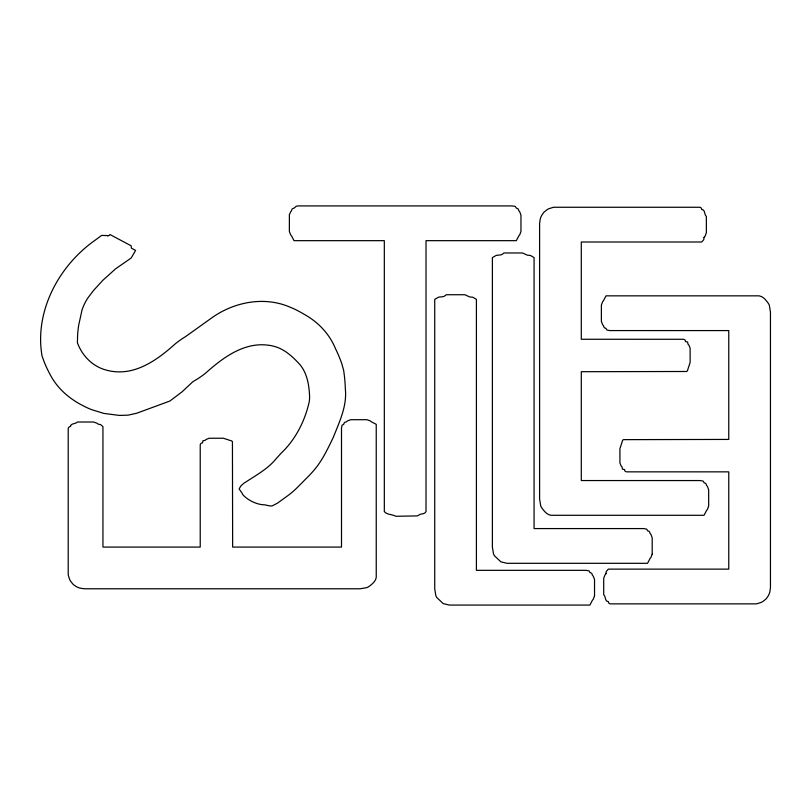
<?xml version="1.0" encoding="UTF-8"?>
<svg xmlns="http://www.w3.org/2000/svg" width="811" height="811" viewBox="0 0 811 811"><rect width="100%" height="100%" fill="white"/><g stroke="black" fill="none" stroke-linecap="round" stroke-linejoin="round"><path stroke-width="1.22" d="M107.721 235.758L108.461 235.727A1.916 1.916 0 0 0 109.232 235.362L109.921 234.511L131.129 245.794L131.494 248.257L135.599 250.386L131.321 257.786A6.873 6.873 0 0 1 130.216 258.679L115.679 268.765L102.926 280.211L93.326 290.693L87.689 298.205A54.611 54.611 0 0 0 84.425 304.074A53.577 53.577 0 0 0 82.023 309.995L78.677 325.252A99.601 99.601 0 0 0 77.582 335.866L77.41 342.84C82.57 356.495 93.235 367.16 107.782 370.475A36.637 36.637 0 0 0 113.611 371.529C137.657 374.469 158.713 358.695 175.561 343.59A91.481 91.481 0 0 1 185.567 336.606L213.445 316.675C235.494 301.743 264.508 296.339 289.547 306.953A85.946 85.946 0 0 1 297.434 310.542A123.556 123.556 0 0 1 304.237 314.333C318.084 321.977 329.337 333.757 335.389 348.456A139.756 139.756 0 0 1 341.745 363.531L343.631 370.282A156.138 156.138 0 0 1 345.334 388.793C347.199 406.027 339.373 421.943 333.22 437.545C327.685 448.909 322.261 460.618 313.958 470.279A235.707 235.707 0 0 1 309.407 475.307L297.161 487.664A99.601 99.601 0 0 1 289.121 494.71L277.403 503.205L271.999 505.973A37.042 37.042 0 0 1 269.211 505.811L264.822 504.847C257.046 504.787 248.125 500.458 242.935 494.842A10.938 10.938 0 0 1 242.286 493.443L239.133 488.972L240.735 486.103L243.604 483.457A22.373 22.373 0 0 1 245.449 482.251C256.428 475.023 268.106 468.809 276.49 458.296A235.707 235.707 0 0 0 281.042 453.268C295.397 439.826 305.088 420.767 309.255 401.597A35.431 35.431 0 0 0 309.609 396.974C309.224 386.381 307.633 375.311 301.368 366.44A27.483 27.483 0 0 0 298.803 363.389C291.808 355.857 283.738 348.639 273.469 346.175A36.637 36.637 0 0 0 267.64 345.121C243.594 342.181 222.538 357.955 205.69 373.06A91.481 91.481 0 0 1 195.684 380.045L192.906 381.667L182.151 391.754L169.864 401.039L136.806 413.204L128.047 415.161L119.298 415.414L103.849 413.407L91.704 409.697A85.946 85.946 0 0 1 83.817 406.108C69.584 399.063 56.942 388.246 49.775 373.871A106.829 106.829 0 0 1 43.906 361.189L42.01 355.836A105.004 105.004 0 0 1 40.672 343.276C39.171 303.689 61.109 265.39 92.454 242.134A40.966 40.966 0 0 1 94.765 240.482L101.618 235.433L106.89 235.545A2.95 2.95 0 0 0 107.721 235.758M70.527 426.241L69.452 426.86A1.916 1.916 0 0 0 68.773 427.387L68.398 428.026A2.95 2.95 0 0 0 68.215 428.867L68.205 574.877L69.655 579.51A22.373 22.373 0 0 0 70.739 581.436L73.304 584.569L76.305 586.627A18.967 18.967 0 0 0 80.147 588.168L84.415 588.776L360.023 588.776L366.876 587.64A10.938 10.938 0 0 0 368.762 586.627C372.685 583.819 377.054 580.341 376.243 574.877L376.243 424.335L371.377 421.801A10.938 10.938 0 0 0 370.161 420.858L366.977 419.703L350.768 419.703L347.574 420.858A10.634 10.634 0 0 0 346.236 421.923L345.06 422.227A1.916 1.916 0 0 0 344.381 422.754L344.006 423.393A2.95 2.95 0 0 0 343.823 424.234L342.07 425.187L341.502 428.107L341.502 547.08L232.645 547.08L232.433 441.792A1.916 1.916 0 0 0 231.916 441.113L231.267 440.738A2.95 2.95 0 0 0 230.425 440.555L223.38 438.234L209.056 438.254L206.298 439.39A10.634 10.634 0 0 0 204.96 440.444L202.953 440.738L202.537 442.867L201.463 443.08A1.916 1.916 0 0 0 200.783 443.597L200.418 444.235A2.95 2.95 0 0 0 200.226 445.077L200.226 547.08L102.946 547.08L102.946 426.647L100.635 424.619L98.09 424.123A10.938 10.938 0 0 0 96.864 423.18L93.681 422.014L77.471 422.014C75.605 424.163 70.699 423.19 70.527 426.241M606.01 573.357L605.797 573.995A10.938 10.938 0 0 0 604.854 575.212L603.698 578.395L603.698 594.605C605.969 596.511 604.742 601.874 608.331 601.559L608.544 602.624A1.916 1.916 0 0 0 609.061 603.303L609.7 603.678A2.95 2.95 0 0 0 610.541 603.871L756.551 603.871L761.184 602.421A22.373 22.373 0 0 0 763.11 601.336L766.253 598.782L768.301 595.781A18.967 18.967 0 0 0 769.842 591.929L770.45 587.661L770.45 312.053L769.315 305.2A10.938 10.938 0 0 0 768.301 303.324C765.503 299.401 762.016 295.022 756.551 295.843L606.01 295.843L603.485 300.699A10.938 10.938 0 0 0 602.543 301.915L601.377 305.098L601.377 321.318L602.543 324.501A10.634 10.634 0 0 0 603.597 325.84L603.911 327.026A1.916 1.916 0 0 0 604.428 327.695L605.067 328.07A2.95 2.95 0 0 0 605.908 328.262L606.871 330.016L609.781 330.574L728.765 330.584L728.765 439.43L623.466 439.643A1.916 1.916 0 0 0 622.787 440.17L622.422 440.809A2.95 2.95 0 0 0 622.23 441.65L619.908 448.696L619.939 463.03L621.064 465.778A10.634 10.634 0 0 0 622.128 467.126L622.422 469.133L624.541 469.539L624.754 470.613A1.916 1.916 0 0 0 625.271 471.292L625.91 471.667A2.95 2.95 0 0 0 626.761 471.85L728.765 471.86L728.765 569.129L608.331 569.129L606.304 571.451L606.01 573.357M704.039 237.37L703.755 239.681L701.728 242.002L581.294 242.002L581.294 339.272L683.298 339.282A2.95 2.95 0 0 1 684.139 339.464L684.778 339.839A1.916 1.916 0 0 1 685.295 340.519L685.508 341.593L687.637 341.999L687.931 344.006A10.634 10.634 0 0 1 688.985 345.354L690.12 348.101L690.141 362.436L687.819 369.481A2.95 2.95 0 0 1 687.637 370.323L687.262 370.962A1.916 1.916 0 0 1 686.582 371.489L581.294 371.702L581.294 480.548L700.268 480.558L703.188 481.116L704.141 482.869A2.95 2.95 0 0 1 704.982 483.062L705.621 483.437A1.916 1.916 0 0 1 706.148 484.106L706.452 485.292A10.634 10.634 0 0 1 707.516 486.63L708.672 489.814L708.672 506.034L707.516 509.217A10.938 10.938 0 0 1 706.574 510.433L704.039 515.289L553.497 515.289C548.033 516.11 544.556 511.731 541.748 507.808A10.938 10.938 0 0 1 540.734 505.932L539.599 499.079L539.599 223.471L540.207 219.203A18.967 18.967 0 0 1 541.748 215.351L543.806 212.35L546.938 209.796A22.373 22.373 0 0 1 548.865 208.711L553.497 207.261L699.508 207.261A2.95 2.95 0 0 1 700.349 207.454L700.988 207.829A1.916 1.916 0 0 1 701.515 208.498L701.728 209.573C705.306 209.258 704.08 214.621 706.361 216.527L706.361 232.737L705.195 235.92A10.938 10.938 0 0 1 704.252 237.136L704.07 237.339M289.395 214.753L289.365 231.399L290.531 234.592A10.634 10.634 0 0 0 291.585 235.93L293.998 240.664L384.323 240.664L384.323 511.64C387.212 515.005 392.189 514.194 395.91 516.272L417.148 515.918A5.991 5.991 0 0 0 418.435 515.33C420.635 513.16 424.376 514.803 426.018 511.64L426.018 240.664L516.343 240.664L518.868 235.808A10.938 10.938 0 0 0 519.81 234.592L520.966 231.399L520.966 215.189L519.81 212.006A10.634 10.634 0 0 0 518.756 210.667L518.442 209.481A1.916 1.916 0 0 0 517.925 208.812L517.276 208.437A2.95 2.95 0 0 0 516.435 208.245L515.198 206.339L511.711 205.923L298.225 205.923L296.319 206.217L293.896 208.245A2.97 2.97 0 0 0 293.268 208.366L292.416 208.812A1.916 1.916 0 0 0 291.899 209.481L291.473 210.789A10.938 10.938 0 0 0 290.531 212.006L289.395 214.753M594.534 595.811L593.378 598.994A10.938 10.938 0 0 1 592.435 600.211L589.901 605.077L449.304 605.067L443.161 603.566L436.876 597.595A10.938 10.938 0 0 1 435.862 595.71L434.726 588.857L434.726 299.36L438.589 297.14L443.272 296.633A6.873 6.873 0 0 0 444.57 296.066L446.303 294.728L464.835 294.728L469.488 296.846A4.947 4.947 0 0 0 470.37 297.008L472.874 297.252L476.412 299.36L476.412 570.336L586.13 570.336L589.05 570.893L590.002 572.657A2.95 2.95 0 0 1 590.844 572.84L591.483 573.215A1.916 1.916 0 0 1 592 573.894L592.314 575.07A10.634 10.634 0 0 1 593.378 576.418L594.534 579.601L594.534 595.811M652.196 554.055L651.03 557.238A10.938 10.938 0 0 1 650.087 558.455L647.563 563.31L506.956 563.31L500.823 561.81L494.538 555.829A10.938 10.938 0 0 1 493.524 553.954L492.389 547.101L492.389 257.594L496.251 255.384L500.924 254.867A6.873 6.873 0 0 0 502.232 254.309L503.966 252.971L522.497 252.971L527.15 255.09A4.947 4.947 0 0 0 528.032 255.242L530.526 255.495L534.074 257.594L534.074 528.579L643.792 528.579L646.702 529.137L647.654 530.891A2.95 2.95 0 0 1 648.506 531.083L649.145 531.458A1.916 1.916 0 0 1 649.662 532.138L649.976 533.314A10.634 10.634 0 0 1 651.03 534.652L652.196 537.835L652.196 554.055"/></g></svg>
